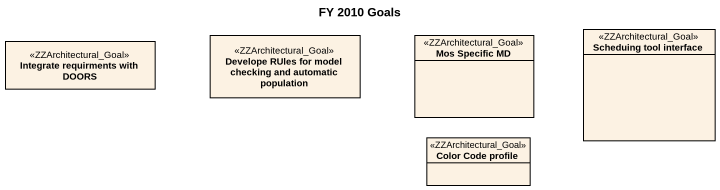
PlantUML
@startuml
title FY 2010 Goals
hide circle
hide empty members
class "Integrate requirments with DOORS" as Integrate_requirments_with <<ZZArchitectural_Goal>>
class "Develope RUles for model checking and automatic population" as Develope_RUles_for_model <<ZZArchitectural_Goal>>
class "Mos Specific MD" as Mos_Specific_MD <<ZZArchitectural_Goal>>
class "Scheduing tool interface" as Scheduing_tool_interface <<ZZArchitectural_Goal>>
class "Color Code profile" as Color_Code_profile <<ZZArchitectural_Goal>>
@enduml
